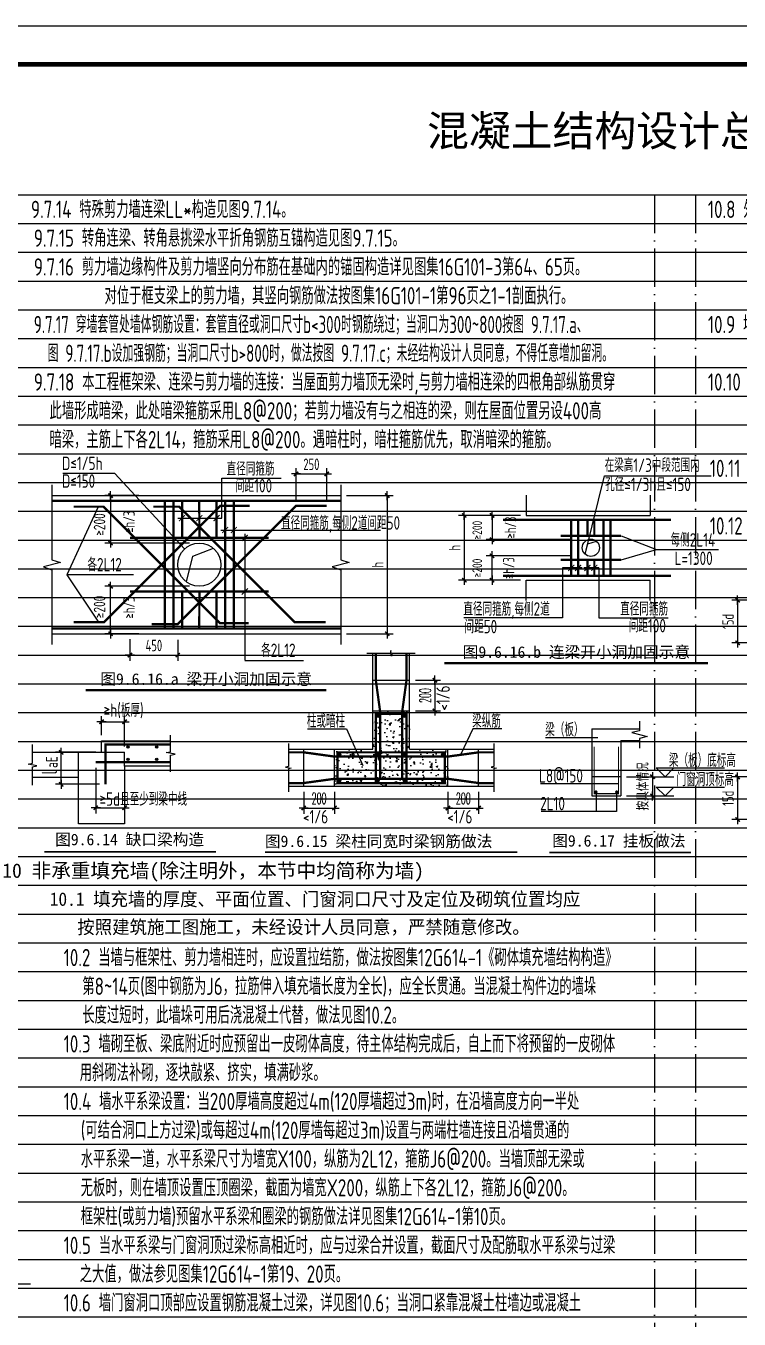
# Model space of a CAD drawing. Extents: x 826826 to 1642106, y -156213 to 399140.
# Drawn here: x 965698 to 984292, y 321636 to 355342 of the extents above; entities that cross this region are included whole.
import ezdxf
from ezdxf.enums import TextEntityAlignment as Align

# ---------------------------------------------------------------- set-up
doc = ezdxf.new("R2010")
doc.units = 0
doc.header["$LTSCALE"] = 1000
for name, pattern in [('D1', [14, 10, -2, 0, -2]), ('D3轴线点划线', [18.5, 12, -3, 0.5, -3]), ('H3普通虚线', [4.2, 3, -1.2])]:
    doc.linetypes.add(name, pattern=pattern)
doc.layers.get('0').update_dxf_attribs({"linetype": 'CONTINUOUS'})
doc.layers.get('DEFPOINTS').update_dxf_attribs({"linetype": 'CONTINUOUS'})
for name, color, linetype in [('C-SHET-TTLB', 11, 'CONTINUOUS'), ('S-DETL-AXIS', 8, 'D3轴线点划线'), ('S-DETL-DIM', 151, 'CONTINUOUS'), ('S-DETL-HATCH', 253, 'CONTINUOUS'), ('S-DETL-LINE1', 2, 'CONTINUOUS'), ('S-DETL-LINE2', 2, 'H3普通虚线'), ('S-DETL-RBAR', 1, 'CONTINUOUS'), ('S-DETL-TEXT', 7, 'CONTINUOUS')]:
    doc.layers.add(name, color=color, linetype=linetype)
doc.layers.add('S-1-TEXT', color=7, linetype='CONTINUOUS', lineweight=18)
doc.styles.add('HZ2', font='romans.shx', dxfattribs={"width": 0.5, "bigfont": 'hztxt.shx'})
doc.styles.add('TS', font='tssdeng.shx', dxfattribs={"width": 0.7, "bigfont": 'tssdchn.shx'})
doc.styles.add('华文行楷', font='tssdeng.shx', dxfattribs={"width": 0.75, "height": 350, "bigfont": 'hztxt.shx'})
doc.styles.add('黑体', font='simhei.ttf')
doc.dimstyles.new('DIM25', dxfattribs={"dimtxt": 300, "dimasz": 0.8, "dimexe": 150, "dimexo": 150, "dimgap": 100, "dimtad": 1, "dimdec": 0, "dimlfac": 0.25, "dimrnd": 1, "dimzin": 0, "dimdsep": 46, "dimtxsty": 'TS', "dimblk": '_DIMX', "dimcen": 0, "dimclrd": 256, "dimclre": 256, "dimclrt": 43, "dimadec": 1, "dimazin": 0, "dimtfac": 1, "dimtdec": 0, "dimtix": 1, "dimtmove": 2, "dimatfit": 3, "dimldrblk": 'ARCHTICK', "dimfxl": 0, "dimtolj": 1, "dimtzin": 1, "dimarcsym": 0})

# ---------------------------------------------------------------- blocks, each defined once
blk = doc.blocks.new('_DIMX')
blk.add_line((-150, 0), (150, 0))
at = {"const_width": 50}
blk.add_lwpolyline([(-70, -70), (70, 70)], dxfattribs=at)
blk = doc.blocks.new('*D2902')
at = {"layer": 'DEFPOINTS', "color": 0}
for p in [(984914, 335767), (984253, 334657), (984914, 334657)]:
    blk.add_point(p, dxfattribs=at)
at = {"layer": 'S-DETL-DIM', "lineweight": -2}
for p, q in [((984764, 335767), (984103, 335767)), ((984253, 335766), (984253, 334658)), ((984764, 334657), (984103, 334657))]:
    blk.add_line(p, q, dxfattribs=at)
at = {"layer": 'S-DETL-DIM', "lineweight": -2, "xscale": 0.8, "yscale": 0.8, "zscale": 0.8}
for p, rotation in [((984253, 335767), 90), ((984253, 334657), 270)]:
    blk.add_blockref('_DIMX', p, dxfattribs=dict(at, rotation=rotation))
at = {"layer": 'S-DETL-DIM', "color": 43, "insert": (984003, 335212), "char_height": 300, "attachment_point": 5, "rotation": 90, "style": 'TS'}
blk.add_mtext('\\A1;15d', dxfattribs=at)
blk = doc.blocks.new('_ArchTick')
at = {"color": 0, "linetype": 'ByBlock', "const_width": 0.15}
blk.add_lwpolyline([(-0.5, -0.5), (0.5, 0.5)], dxfattribs=at)
blk = doc.blocks.new('*D2913')
at = {"layer": 'DEFPOINTS', "color": 0}
for p in [(984914, 340374), (984253, 339264), (984914, 339264)]:
    blk.add_point(p, dxfattribs=at)
at = {"layer": 'S-DETL-DIM', "lineweight": -2}
for p, q in [((984764, 340374), (984103, 340374)), ((984253, 340373), (984253, 339265)), ((984764, 339264), (984103, 339264))]:
    blk.add_line(p, q, dxfattribs=at)
at = {"layer": 'S-DETL-DIM', "lineweight": -2, "xscale": 0.8, "yscale": 0.8, "zscale": 0.8}
for p, rotation in [((984253, 340374), 90), ((984253, 339264), 270)]:
    blk.add_blockref('_DIMX', p, dxfattribs=dict(at, rotation=rotation))
at = {"layer": 'S-DETL-DIM', "color": 43, "insert": (984003, 339819), "char_height": 300, "attachment_point": 5, "rotation": 90, "style": 'TS'}
blk.add_mtext('\\A1;15d', dxfattribs=at)
blk = doc.blocks.new('*D2894')
at = {"layer": 'DEFPOINTS', "color": 0}
for p in [(978740, 342584), (977127, 340896), (978740, 340896)]:
    blk.add_point(p, dxfattribs=at)
at = {"layer": 'S-DETL-DIM', "lineweight": -2}
for p, q in [((978590, 342584), (976977, 342584)), ((977127, 342583), (977127, 340897)), ((978590, 340896), (976977, 340896))]:
    blk.add_line(p, q, dxfattribs=at)
at = {"layer": 'S-DETL-DIM', "lineweight": -2, "xscale": 0.8, "yscale": 0.8, "zscale": 0.8}
for p, rotation in [((977127, 342584), 90), ((977127, 340896), 270)]:
    blk.add_blockref('_DIMX', p, dxfattribs=dict(at, rotation=rotation))
at = {"layer": 'S-DETL-DIM', "color": 43, "insert": (976877, 341740), "char_height": 300, "attachment_point": 5, "rotation": 90, "style": 'TS'}
blk.add_mtext('\\A1;h', dxfattribs=at)
blk = doc.blocks.new('*D2895')
at = {"layer": 'DEFPOINTS', "color": 0}
for p in [(978740, 342584), (977851, 341952), (980043, 341952)]:
    blk.add_point(p, dxfattribs=at)
at = {"layer": 'S-DETL-DIM', "lineweight": -2}
for p, q in [((978590, 342584), (977701, 342584)), ((977851, 342583), (977851, 341953)), ((979893, 341952), (977701, 341952))]:
    blk.add_line(p, q, dxfattribs=at)
at = {"layer": 'S-DETL-DIM', "lineweight": -2, "xscale": 0.8, "yscale": 0.8, "zscale": 0.8}
for p, rotation in [((977851, 342584), 90), ((977851, 341952), 270)]:
    blk.add_blockref('_DIMX', p, dxfattribs=dict(at, rotation=rotation))
at = {"layer": 'S-DETL-DIM', "color": 43, "insert": (978332, 342268), "char_height": 300, "attachment_point": 5, "rotation": 90, "style": 'TS'}
blk.add_mtext('\\A1;≥h/3', dxfattribs=at)
blk = doc.blocks.new('*D2896')
at = {"layer": 'DEFPOINTS', "color": 0}
for p in [(977851, 341528), (980043, 341528), (978740, 340896)]:
    blk.add_point(p, dxfattribs=at)
at = {"layer": 'S-DETL-DIM', "lineweight": -2}
for p, q in [((979893, 341528), (977701, 341528)), ((977851, 340897), (977851, 341527)), ((978590, 340896), (977701, 340896))]:
    blk.add_line(p, q, dxfattribs=at)
at = {"layer": 'S-DETL-DIM', "lineweight": -2, "xscale": 0.8, "yscale": 0.8, "zscale": 0.8}
for p, rotation in [((977851, 341528), 90), ((977851, 340896), 270)]:
    blk.add_blockref('_DIMX', p, dxfattribs=dict(at, rotation=rotation))
at = {"layer": 'S-DETL-DIM', "color": 43, "insert": (978286, 341212), "char_height": 300, "attachment_point": 5, "rotation": 90, "style": 'TS'}
blk.add_mtext('\\A1;≥h/3', dxfattribs=at)
blk = doc.blocks.new('*D2897')
at = {"layer": 'DEFPOINTS', "color": 0}
for p in [(973907, 343099), (973907, 339499), (975119, 339499)]:
    blk.add_point(p, dxfattribs=at)
at = {"layer": 'S-DETL-DIM', "lineweight": -2}
for p, q in [((974057, 343099), (975269, 343099)), ((975119, 343098), (975119, 339500)), ((974057, 339499), (975269, 339499))]:
    blk.add_line(p, q, dxfattribs=at)
at = {"layer": 'S-DETL-DIM', "lineweight": -2, "xscale": 0.8, "yscale": 0.8, "zscale": 0.8}
for p, rotation in [((975119, 343099), 90), ((975119, 339499), 270)]:
    blk.add_blockref('_DIMX', p, dxfattribs=dict(at, rotation=rotation))
at = {"layer": 'S-DETL-DIM', "color": 43, "insert": (974869, 341299), "char_height": 300, "attachment_point": 5, "rotation": 90, "style": 'TS'}
blk.add_mtext('\\A1;h', dxfattribs=at)
blk = doc.blocks.new('*D2898')
at = {"layer": 'DEFPOINTS', "color": 0}
for p in [(973542, 343665), (972741, 342835), (973542, 342835)]:
    blk.add_point(p, dxfattribs=at)
at = {"layer": 'S-DETL-DIM', "lineweight": -2}
for p, q in [((972741, 342985), (972741, 343815)), ((973542, 342985), (973542, 343815)), ((972742, 343665), (973541, 343665))]:
    blk.add_line(p, q, dxfattribs=at)
at = {"layer": 'S-DETL-DIM', "lineweight": -2, "xscale": 0.8, "yscale": 0.8, "zscale": 0.8, "rotation": 180}
blk.add_blockref('_DIMX', (972741, 343665), dxfattribs=at)
at = {"layer": 'S-DETL-DIM', "lineweight": -2, "xscale": 0.8, "yscale": 0.8, "zscale": 0.8}
blk.add_blockref('_DIMX', (973542, 343665), dxfattribs=at)
at = {"layer": 'S-DETL-DIM', "color": 43, "insert": (973141, 343915), "char_height": 300, "attachment_point": 5, "style": 'TS'}
blk.add_mtext('\\A1;250', dxfattribs=at)
blk = doc.blocks.new('*D2899')
at = {"layer": 'DEFPOINTS', "color": 0}
for p in [(968411, 339507), (969658, 339490), (969658, 338943)]:
    blk.add_point(p, dxfattribs=at)
at = {"layer": 'S-DETL-DIM', "lineweight": -2}
for p, q in [((968411, 339357), (968411, 338793)), ((969658, 339340), (969658, 338793)), ((968412, 338943), (969657, 338943))]:
    blk.add_line(p, q, dxfattribs=at)
at = {"layer": 'S-DETL-DIM', "lineweight": -2, "xscale": 0.8, "yscale": 0.8, "zscale": 0.8, "rotation": 180}
blk.add_blockref('_DIMX', (968411, 338943), dxfattribs=at)
at = {"layer": 'S-DETL-DIM', "lineweight": -2, "xscale": 0.8, "yscale": 0.8, "zscale": 0.8}
blk.add_blockref('_DIMX', (969658, 338943), dxfattribs=at)
at = {"layer": 'S-DETL-DIM', "color": 43, "insert": (969035, 339193), "char_height": 300, "attachment_point": 5, "style": 'TS'}
blk.add_mtext('\\A1;450', dxfattribs=at)
blk = doc.blocks.new('*D2877')
at = {"layer": 'DEFPOINTS', "color": 0}
for p in [(967521, 336154), (968271, 336049), (968271, 334963)]:
    blk.add_point(p, dxfattribs=at)
at = {"layer": 'S-DETL-DIM', "lineweight": -2}
for p, q in [((967521, 336004), (967521, 334813)), ((968271, 335899), (968271, 334813)), ((967522, 334963), (968271, 334963))]:
    blk.add_line(p, q, dxfattribs=at)
at = {"layer": 'S-DETL-DIM', "lineweight": -2, "xscale": 0.8, "yscale": 0.8, "zscale": 0.8, "rotation": 180}
blk.add_blockref('_DIMX', (967521, 334963), dxfattribs=at)
at = {"layer": 'S-DETL-DIM', "lineweight": -2, "xscale": 0.8, "yscale": 0.8, "zscale": 0.8}
blk.add_blockref('_DIMX', (968271, 334963), dxfattribs=at)
blk = doc.blocks.new('*D2878')
at = {"layer": 'DEFPOINTS', "color": 0}
for p in [(968271, 337204), (967671, 336709), (968271, 336409)]:
    blk.add_point(p, dxfattribs=at)
at = {"layer": 'S-DETL-DIM', "lineweight": -2}
for p, q in [((967671, 336859), (967671, 337354)), ((967672, 337204), (968271, 337204)), ((968271, 336559), (968271, 337354))]:
    blk.add_line(p, q, dxfattribs=at)
at = {"layer": 'S-DETL-DIM', "lineweight": -2, "xscale": 0.8, "yscale": 0.8, "zscale": 0.8, "rotation": 180}
blk.add_blockref('_DIMX', (967671, 337204), dxfattribs=at)
at = {"layer": 'S-DETL-DIM', "lineweight": -2, "xscale": 0.8, "yscale": 0.8, "zscale": 0.8}
blk.add_blockref('_DIMX', (968271, 337204), dxfattribs=at)
blk = doc.blocks.new('*D2879')
at = {"layer": 'DEFPOINTS', "color": 0}
for p in [(966620, 336409), (967671, 336409), (967771, 335575)]:
    blk.add_point(p, dxfattribs=at)
at = {"layer": 'S-DETL-DIM', "lineweight": -2}
for p, q in [((967521, 336409), (966470, 336409)), ((966620, 335576), (966620, 336408)), ((967621, 335575), (966470, 335575))]:
    blk.add_line(p, q, dxfattribs=at)
at = {"layer": 'S-DETL-DIM', "lineweight": -2, "xscale": 0.8, "yscale": 0.8, "zscale": 0.8}
for p, rotation in [((966620, 336409), 90), ((966620, 335575), 270)]:
    blk.add_blockref('_DIMX', p, dxfattribs=dict(at, rotation=rotation))
blk = doc.blocks.new('*D936')
at = {"layer": 'DEFPOINTS', "color": 0}
for p in [(2725738, 610222), (2726538, 610222), (2726538, 609651)]:
    blk.add_point(p, dxfattribs=at)
at = {"layer": 'S-DETL-DIM', "lineweight": -2}
for p, q in [((2725738, 610072), (2725738, 609501)), ((2726538, 610072), (2726538, 609501)), ((2725738, 609651), (2726537, 609651))]:
    blk.add_line(p, q, dxfattribs=at)
at = {"layer": 'S-DETL-DIM', "lineweight": -2, "xscale": 0.8, "yscale": 0.8, "zscale": 0.8, "rotation": 180}
blk.add_blockref('_DIMX', (2725738, 609651), dxfattribs=at)
at = {"layer": 'S-DETL-DIM', "lineweight": -2, "xscale": 0.8, "yscale": 0.8, "zscale": 0.8}
blk.add_blockref('_DIMX', (2726538, 609651), dxfattribs=at)
at = {"layer": 'S-DETL-DIM', "color": 43, "insert": (2726138, 609901), "char_height": 300, "attachment_point": 5, "style": 'HZ2'}
blk.add_mtext('\\A1;200', dxfattribs=at)
blk = doc.blocks.new('*D935')
at = {"layer": 'DEFPOINTS', "color": 0}
for p in [(2721978, 610222), (2722778, 610222), (2722778, 609651)]:
    blk.add_point(p, dxfattribs=at)
at = {"layer": 'S-DETL-DIM', "lineweight": -2}
for p, q in [((2721978, 610072), (2721978, 609501)), ((2722778, 610072), (2722778, 609501)), ((2721978, 609651), (2722777, 609651))]:
    blk.add_line(p, q, dxfattribs=at)
at = {"layer": 'S-DETL-DIM', "lineweight": -2, "xscale": 0.8, "yscale": 0.8, "zscale": 0.8, "rotation": 180}
blk.add_blockref('_DIMX', (2721978, 609651), dxfattribs=at)
at = {"layer": 'S-DETL-DIM', "lineweight": -2, "xscale": 0.8, "yscale": 0.8, "zscale": 0.8}
blk.add_blockref('_DIMX', (2722778, 609651), dxfattribs=at)
at = {"layer": 'S-DETL-DIM', "color": 43, "insert": (2722378, 609901), "char_height": 300, "attachment_point": 5, "style": 'HZ2'}
blk.add_mtext('\\A1;200', dxfattribs=at)
blk = doc.blocks.new('*D934')
at = {"layer": 'DEFPOINTS', "color": 0}
for p in [(2724738, 612982), (2724738, 612182), (2725396, 612182)]:
    blk.add_point(p, dxfattribs=at)
at = {"layer": 'S-DETL-DIM', "lineweight": -2}
for p, q in [((2724888, 612982), (2725546, 612982)), ((2725396, 612981), (2725396, 612183)), ((2724888, 612182), (2725546, 612182))]:
    blk.add_line(p, q, dxfattribs=at)
at = {"layer": 'S-DETL-DIM', "lineweight": -2, "xscale": 0.8, "yscale": 0.8, "zscale": 0.8}
for p, rotation in [((2725396, 612982), 90), ((2725396, 612182), 270)]:
    blk.add_blockref('_DIMX', p, dxfattribs=dict(at, rotation=rotation))
at = {"layer": 'S-DETL-DIM', "color": 43, "insert": (2725146, 612582), "char_height": 300, "attachment_point": 5, "rotation": 90, "style": 'HZ2'}
blk.add_mtext('\\A1;200', dxfattribs=at)
blk = doc.blocks.new('*D2855')
at = {"layer": 'DEFPOINTS', "color": 0}
for p in [(981205, 335771), (981205, 335271), (982033, 335271)]:
    blk.add_point(p, dxfattribs=at)
at = {"layer": 'S-DETL-DIM', "lineweight": -2}
for p, q in [((981355, 335771), (982183, 335771)), ((982033, 335772), (982033, 335773)), ((982033, 335771), (982033, 335271)), ((981355, 335271), (982183, 335271)), ((982033, 335270), (982033, 335270))]:
    blk.add_line(p, q, dxfattribs=at)
at = {"layer": 'S-DETL-DIM', "lineweight": -2, "xscale": 0.8, "yscale": 0.8, "zscale": 0.8}
for p, rotation in [((982033, 335771), 270), ((982033, 335271), 90)]:
    blk.add_blockref('_DIMX', p, dxfattribs=dict(at, rotation=rotation))
at = {"layer": 'S-DETL-DIM', "color": 43, "insert": (981783, 335521), "char_height": 300, "attachment_point": 5, "rotation": 90, "style": 'TS'}
blk.add_mtext('\\A1;按具体情况', dxfattribs=at)
blk = doc.blocks.new('*D2953')
at = {"layer": 'DEFPOINTS', "color": 0}
for p in [(968795, 343099), (967906, 341863), (970117, 341863)]:
    blk.add_point(p, dxfattribs=at)
at = {"layer": 'S-DETL-DIM', "lineweight": -2}
for p, q in [((968645, 343099), (967756, 343099)), ((967906, 343098), (967906, 341864)), ((969967, 341863), (967756, 341863))]:
    blk.add_line(p, q, dxfattribs=at)
at = {"layer": 'S-DETL-DIM', "lineweight": -2, "xscale": 0.8, "yscale": 0.8, "zscale": 0.8}
for p, rotation in [((967906, 343099), 90), ((967906, 341863), 270)]:
    blk.add_blockref('_DIMX', p, dxfattribs=dict(at, rotation=rotation))
at = {"layer": 'S-DETL-DIM', "color": 43, "insert": (968387, 342417), "char_height": 300, "attachment_point": 5, "rotation": 90, "style": 'TS'}
blk.add_mtext('\\A1;≥h/3', dxfattribs=at)
blk = doc.blocks.new('*D2954')
at = {"layer": 'DEFPOINTS', "color": 0}
for p in [(967906, 340736), (970117, 340736), (968795, 339499)]:
    blk.add_point(p, dxfattribs=at)
at = {"layer": 'S-DETL-DIM', "lineweight": -2}
for p, q in [((969967, 340736), (967756, 340736)), ((967906, 339500), (967906, 340735)), ((968645, 339499), (967756, 339499))]:
    blk.add_line(p, q, dxfattribs=at)
at = {"layer": 'S-DETL-DIM', "lineweight": -2, "xscale": 0.8, "yscale": 0.8, "zscale": 0.8}
for p, rotation in [((967906, 340736), 90), ((967906, 339499), 270)]:
    blk.add_blockref('_DIMX', p, dxfattribs=dict(at, rotation=rotation))
at = {"layer": 'S-DETL-DIM', "color": 43, "insert": (968387, 340181), "char_height": 300, "attachment_point": 5, "rotation": 90, "style": 'TS'}
blk.add_mtext('\\A1;≥h/3', dxfattribs=at)
blk = doc.blocks.new('2014111522035170')
at = {"layer": 'S-DETL-HATCH'}
h = blk.add_hatch(dxfattribs=at)
h.set_pattern_fill('AR-CONC', color=256, scale=2.5, style=0)
h.set_pattern_definition([(50, (1114435.16, 595155.8), (455.46167, -39.84771), [47.625, -523.875]), (355, (1114435.16, 595155.8), (-88.10706, 477.64161), [38.1, -419.1]), (100.451, (1114473.1, 595152.5), (367.35625, 437.79172), [40.475, -445.225]), (46.1842, (1114435.16, 595282.8), (677.6976, -105.10582), [71.4375, -785.8125]), (96.6356, (1114491.64, 595274.04), (593.51059, 618.5639), [60.7125, -667.8375]), (351.184, (1114435.16, 595282.8), (593.5115, 618.5628), [57.15, -628.65]), (21, (1114498.66, 595251.05), (379.0372, -255.6638), [47.625, -523.875]), (326, (1114498.66, 595251.05), (154.50507, 460.46992), [38.1, -419.1]), (71.4514, (1114530.25, 595229.75), (533.54123, 204.80714), [40.475, -445.225]), (37.5, (1114435.16, 595155.8), (7.721508, 211.387597), [0, -414.02, 0, -425.45, 0, -420.6875]), (7.5, (1114435.16, 595155.8), (167.049156, 250.451437), [0, -242.57, 0, -404.495, 0, -160.3375]), (327.5, (1114293.56, 595155.8), (338.976488, -14.32186), [0, -158.75, 0, -495.3, 0, -657.225]), (317.5, (1114230.06, 595155.8), (370.322953, 63.56623), [0, -206.375, 0, -328.93, 0, -466.725])])
h.paths.add_polyline_path([(2724737.6, 612182), (2724737.6, 611182), (2725737.6, 611182), (2725737.6, 610222), (2722777.6, 610222), (2722777.6, 611182), (2723777.6, 611182), (2723777.6, 612182)])
at = {"layer": 'S-DETL-RBAR'}
h = blk.add_hatch(color=1, dxfattribs=at)
edge = h.paths.add_edge_path()
edge.add_arc((2723912.8, 612042.3), 31.2, 0, 360)
h = blk.add_hatch(color=1, dxfattribs=at)
edge = h.paths.add_edge_path()
edge.add_arc((2724602.5, 612042.3), 31.2, 0, 360)
h = blk.add_hatch(color=1, dxfattribs=at)
edge = h.paths.add_edge_path()
edge.add_arc((2722912.8, 611042.3), 31.2, 0, 360)
h = blk.add_hatch(color=1, dxfattribs=at)
edge = h.paths.add_edge_path()
edge.add_arc((2723912.8, 611042.3), 31.2, 0, 360)
h = blk.add_hatch(color=1, dxfattribs=at)
edge = h.paths.add_edge_path()
edge.add_arc((2724602.5, 611042.3), 31.2, 0, 360)
h = blk.add_hatch(color=1, dxfattribs=at)
edge = h.paths.add_edge_path()
edge.add_arc((2725602.5, 611042.3), 31.2, 0, 360)
h = blk.add_hatch(color=1, dxfattribs=at)
edge = h.paths.add_edge_path()
edge.add_arc((2722912.8, 610361.7), 31.2, 0, 360)
h = blk.add_hatch(color=1, dxfattribs=at)
edge = h.paths.add_edge_path()
edge.add_arc((2723912.8, 610361.7), 31.2, 0, 360)
h = blk.add_hatch(color=1, dxfattribs=at)
edge = h.paths.add_edge_path()
edge.add_arc((2724602.5, 610361.7), 31.2, 0, 360)
h = blk.add_hatch(color=1, dxfattribs=at)
edge = h.paths.add_edge_path()
edge.add_arc((2725602.5, 610361.7), 31.2, 0, 360)
at = {"layer": 'S-DETL-AXIS', "linetype": 'H3普通虚线'}
for p, q in [((2723777.6, 612982), (2724737.6, 612982)), ((2723777.6, 612182), (2724737.6, 612182)), ((2721977.6, 610222), (2721977.6, 611182)), ((2722777.6, 610222), (2722777.6, 611182)), ((2725737.6, 610222), (2725737.6, 611182)), ((2726537.6, 610222), (2726537.6, 611182))]:
    blk.add_line(p, q, dxfattribs=at)
at = {"layer": 'S-DETL-HATCH'}
for p, q in [((2724231.9, 613682), (2723627.6, 613682)), ((2724245.1, 613752.2), (2724231.9, 613682)), ((2724270.2, 613611.8), (2724245.1, 613752.2)), ((2724285.5, 613682), (2724270.2, 613611.8)), ((2724887.6, 613682), (2724285.5, 613682)), ((2721577.6, 611332), (2721577.6, 610729.8)), ((2726937.6, 611332), (2726937.6, 610729.8)), ((2721577.6, 610729.8), (2721507.5, 610714.6)), ((2721507.5, 610714.6), (2721647.8, 610689.4)), ((2721647.8, 610689.4), (2721577.6, 610676.3)), ((2721577.6, 610676.3), (2721577.6, 610072)), ((2726937.6, 610729.8), (2726867.5, 610714.6)), ((2726867.5, 610714.6), (2727007.8, 610689.4)), ((2727007.8, 610689.4), (2726937.6, 610676.3)), ((2726937.6, 610676.3), (2726937.6, 610072))]:
    blk.add_line(p, q, dxfattribs=at)
at = {"layer": 'S-DETL-LINE1'}
for p, q in [((2723777.6, 611182), (2723777.6, 613682)), ((2724737.6, 611182), (2724737.6, 613682)), ((2721577.6, 611182), (2723777.6, 611182)), ((2724737.6, 611182), (2726937.6, 611182)), ((2721577.6, 610222), (2726937.6, 610222))]:
    blk.add_line(p, q, dxfattribs=at)
for centre in [(2723912.8, 612042.3), (2724602.5, 612042.3), (2722912.8, 611042.3), (2723912.8, 611042.3), (2724602.5, 611042.3), (2725602.5, 611042.3), (2722912.8, 610361.7), (2723912.8, 610361.7), (2724602.5, 610361.7), (2725602.5, 610361.7)]:
    blk.add_circle(centre, 31.2, dxfattribs=at)
at = {"layer": 'S-DETL-RBAR', "color": 1, "const_width": 60}
for points in [[(2723967.6, 610412), (2723967.6, 612182), (2723857.6, 612982), (2723857.6, 613682)], [(2724547.6, 610412), (2724547.6, 612182), (2724657.6, 612982), (2724657.6, 613682)], [(2724657.6, 610302), (2724657.6, 612102), (2723857.6, 612102), (2723857.6, 610302)], [(2721577.6, 611102), (2721977.6, 611102), (2722777.6, 610992), (2725737.6, 610992), (2726537.6, 611102), (2726937.6, 611102)], [(2721577.6, 610302), (2721977.6, 610302), (2722777.6, 610412), (2725737.6, 610412), (2726537.6, 610302), (2726937.6, 610302)]]:
    blk.add_lwpolyline(points, dxfattribs=at)
blk.add_lwpolyline([(2725657.6, 611102), (2722857.6, 611102), (2722857.6, 610302), (2725657.6, 610302), (2725657.6, 611102)], close=True, dxfattribs=at)
at = {"layer": 'S-DETL-TEXT'}
for p, q in [((2722080.7, 611717.7), (2723091.4, 611717.7)), ((2723091.4, 611717.7), (2723521.4, 610762.6)), ((2726385.1, 611717.7), (2726072.6, 611055.5)), ((2727141.9, 611717.7), (2726385.1, 611717.7))]:
    blk.add_line(p, q, dxfattribs=at)
at = {"layer": 'S-DETL-TEXT', "const_width": 50}
blk.add_lwpolyline([(2720966.5, 608500.1), (2727548.8, 608500.1)], dxfattribs=at)
at = {"layer": 'S-DETL-TEXT', "style": 'TS', "width": 0.75}
blk.add_text('<1/6', height=350, rotation=90, dxfattribs=at).set_placement((2725787.5, 612185.6))
for s, p in [('柱或暗柱', (2722058.9, 611743.1)), ('梁纵筋', (2726369.6, 611743.1)), ('<1/6', (2721958.1, 609248.4)), ('<1/6', (2725718.1, 609248.4))]:
    blk.add_text(s, height=350, dxfattribs=at).set_placement(p)
at = {"layer": 'S-DETL-TEXT', "style": '黑体'}
blk.add_text('图9.6.15 梁柱同宽时梁钢筋做法', height=300, dxfattribs=at).set_placement((2720965.7, 608635))
at = {"layer": 'S-DETL-DIM'}
dim = blk.add_linear_dim(base=(2725396.3, 612182), p1=(2724737.6, 612982), p2=(2724737.6, 612182), angle=90, text='200', dimstyle='DIM25', dxfattribs=at)
dim.commit()
dim.dimension.update_dxf_attribs({"geometry": '*D934', "text_midpoint": (2725146.3, 612582)})
for base, p1, p2, picture, middle in [((2722777.6, 609650.7), (2721977.6, 610222), (2722777.6, 610222), '*D935', (2722377.6, 609900.7)), ((2726537.6, 609650.7), (2725737.6, 610222), (2726537.6, 610222), '*D936', (2726137.6, 609900.7))]:
    dim = blk.add_linear_dim(base=base, p1=p1, p2=p2, text='200', dimstyle='DIM25', dxfattribs=at)
    dim.commit()
    dim.dimension.update_dxf_attribs({"geometry": picture, "text_midpoint": middle})

msp = doc.modelspace()

# ---------------------------------------------------------------- hatches: boundary and pattern name
at = {"layer": 'S-DETL-RBAR'}
h = msp.add_hatch(color=1, dxfattribs=at)
edge = h.paths.add_edge_path()
edge.add_arc((968361.36, 336544.14), 30, 0, 360)
h = msp.add_hatch(color=1, dxfattribs=at)
edge = h.paths.add_edge_path()
edge.add_arc((969111.36, 336544.14), 30, 0, 360)
h = msp.add_hatch(color=1, dxfattribs=at)
edge = h.paths.add_edge_path()
edge.add_arc((968361.36, 336222.84), 30, 0, 360)
h = msp.add_hatch(color=1, dxfattribs=at)
edge = h.paths.add_edge_path()
edge.add_arc((969111.36, 336222.84), 30, 0, 360)

# ---------------------------------------------------------------- linework, layer by layer
at = {"layer": 'C-SHET-TTLB'}
msp.add_lwpolyline([(1048998.73, 355342.46), (1048998.73, 295942.46), (943898.73, 295942.46), (943898.73, 355342.46)], close=True, dxfattribs=at)
at = {"layer": 'C-SHET-TTLB', "const_width": 120}
msp.add_lwpolyline([(945738.73, 354342.46), (1047998.73, 354342.13), (1047998.73, 296942.13), (945738.73, 296942.46)], close=True, dxfattribs=at)
at = {"layer": 'DEFPOINTS', "color": 252}
for p, q in [((945738.73, 350942.46), (1040998.73, 350942.46)), ((945738.73, 350192.46), (1040998.73, 350192.46)), ((945738.73, 349442.46), (1040998.73, 349442.46)), ((945738.73, 348692.46), (1040998.73, 348692.46)), ((945738.73, 347942.46), (1040998.73, 347942.46)), ((945738.73, 347192.46), (1040998.73, 347192.46)), ((945738.73, 346442.46), (1040998.73, 346442.46)), ((945738.73, 345692.46), (1040998.73, 345692.46)), ((945738.73, 344942.46), (1040998.73, 344942.46)), ((945738.73, 344192.46), (1040998.73, 344192.46)), ((945738.73, 343442.46), (1040998.73, 343442.46)), ((945738.73, 342692.46), (1040998.73, 342692.46)), ((945738.73, 341942.46), (1040998.73, 341942.46)), ((945738.73, 341192.46), (1040998.73, 341192.46)), ((945738.73, 340442.46), (1040998.73, 340442.46)), ((945738.73, 339692.46), (1040998.73, 339692.46)), ((945738.73, 338942.46), (1040998.73, 338942.46)), ((945738.73, 338192.46), (1040998.73, 338192.46)), ((945738.73, 337442.46), (1040998.73, 337442.46)), ((945738.73, 336692.46), (1040998.73, 336692.46)), ((945738.73, 335942.46), (1040998.73, 335942.46)), ((945738.73, 335192.46), (1040998.73, 335192.46)), ((945738.73, 334442.46), (1040998.73, 334442.46)), ((945738.73, 333692.46), (1040998.73, 333692.46)), ((945738.73, 332942.46), (1040998.73, 332942.46)), ((945738.73, 332192.46), (1040998.73, 332192.46)), ((945738.73, 331442.46), (1040998.73, 331442.46)), ((945738.73, 330692.46), (1040998.73, 330692.46)), ((945738.73, 329942.46), (1040998.73, 329942.46)), ((945738.73, 329192.46), (1040998.73, 329192.46)), ((945738.73, 328442.46), (1040998.73, 328442.46)), ((945738.73, 327692.46), (1040998.73, 327692.46)), ((945738.73, 326942.46), (1040998.73, 326942.46)), ((945738.73, 326192.46), (1040998.73, 326192.46)), ((945738.73, 325442.46), (1040998.73, 325442.46)), ((945738.73, 324692.46), (1040998.73, 324692.46)), ((945738.73, 323942.46), (1019298.73, 323942.46)), ((945738.73, 323192.46), (1019298.73, 323192.46)), ((945738.73, 322442.46), (1019298.73, 322442.46)), ((945738.73, 321692.46), (1019298.73, 321692.46))]:
    msp.add_line(p, q, dxfattribs=at)
at = {"layer": 'DEFPOINTS', "color": 252, "linetype": 'D1', "ltscale": 0.1}
for p, q in [((982082.73, 350942.46), (982082.73, 296942.46)), ((983154.73, 350942.46), (983154.73, 296942.46))]:
    msp.add_line(p, q, dxfattribs=at)
at = {"layer": 'S-DETL-DIM'}
for p, q in [((970810.9, 342511.75), (970810.9, 343558.25)), ((969660.27, 342511.75), (970810.9, 342511.75)), ((970779.25, 342202.24), (974945.82, 342202.24)), ((971405.46, 342106.45), (971405.46, 338808.47)), ((971405.46, 338805.17), (972935.24, 338805.17)), ((969471.36, 336422.03), (969471.36, 336859.14)), ((965871.36, 336122.03), (965871.36, 336609.14)), ((969354.4, 336400.12), (969471.36, 336422.03)), ((969588.32, 336358.16), (969354.4, 336400.12)), ((965754.4, 336100.12), (965871.36, 336122.03)), ((965988.32, 336058.16), (965754.4, 336100.12)), ((965871.36, 336032.75), (965988.32, 336058.16)), ((969471.36, 336332.75), (969588.32, 336358.16)), ((969471.36, 335899.14), (969471.36, 336332.75)), ((965871.36, 335549.14), (965871.36, 336032.75)), ((982363.21, 335771.1), (982132.81, 336001.5)), ((982132.81, 336001.5), (983910.82, 336001.5)), ((982132.81, 335771.1), (982593.61, 335771.1)), ((982363.21, 335771.1), (982593.61, 336001.5)), ((982363.21, 335271.1), (982132.81, 335501.5)), ((982132.81, 335501.5), (983910.82, 335501.5)), ((982363.21, 335271.1), (982593.61, 335501.5)), ((982132.81, 335271.1), (982593.61, 335271.1))]:
    msp.add_line(p, q, dxfattribs=at)
for points in [[(966379.69, 343379.18), (966379.69, 341429.18), (966599.69, 341359.18), (966159.69, 341239.18), (966379.69, 341169.18), (966379.69, 339219.18)], [(973906.79, 343379.18), (973906.79, 341429.18), (974126.79, 341359.18), (973686.79, 341239.18), (973906.79, 341169.18), (973906.79, 339219.18)], [(981696, 337221.1), (981696, 336971.1), (981496, 336921.1), (981896, 336821.1), (981696, 336771.1), (981696, 336521.1)]]:
    msp.add_lwpolyline(points, dxfattribs=at)
for points in [[(969848.05, 342590.5, 28.12, 28.12, 0), (969690.55, 342433, 0, 0, 0)], [(970298.05, 342590.5, 28.12, 28.12, 0), (970140.55, 342433, 0, 0, 0)], [(970748.05, 342590.5, 28.12, 28.12, 0), (970590.55, 342433, 0, 0, 0)], [(970973.05, 342280.99, 28.12, 28.12, 0), (970815.55, 342123.49, 0, 0, 0)], [(971198.05, 342280.99, 28.12, 28.12, 0), (971040.55, 342123.49, 0, 0, 0)], [(971484.21, 342075.43, 28.12, 28.12, 0), (971326.71, 341917.93, 0, 0, 0)], [(971484.21, 340680.43, 28.12, 28.12, 0), (971326.71, 340522.93, 0, 0, 0)]]:
    msp.add_lwpolyline(points, format="xyseb", dxfattribs=at)
at = {"layer": 'S-DETL-HATCH'}
for points in [[(980276.41, 341573.92), (980350.54, 341844.51), (980571.46, 341912.14)], [(969882.08, 340848.98), (970053.37, 341524.14), (970585.59, 341726.08)]]:
    msp.add_lwpolyline(points, dxfattribs=at)
at = {"layer": 'S-DETL-LINE1'}
for p, q in [((966379.69, 343099.18), (973906.79, 343099.18)), ((978739.8, 343111.11), (978739.8, 342583.84)), ((981970.74, 343111.11), (981970.74, 342583.84)), ((978739.8, 342583.84), (981970.74, 342583.84)), ((978739.8, 340896.34), (981970.74, 340896.34)), ((978739.8, 340369.07), (978739.8, 340896.34)), ((981970.74, 340369.07), (981970.74, 340896.34)), ((966379.69, 339499.18), (973906.79, 339499.18)), ((980455.02, 337021.1), (981696, 337021.1)), ((980455.02, 337021.1), (980455.02, 335271.1)), ((965871.36, 336409.14), (967671.36, 336409.14)), ((967671.36, 336409.14), (967671.36, 336709.14)), ((967671.36, 336709.14), (969471.36, 336709.14)), ((981205.02, 336721.1), (981696, 336721.1)), ((981205.02, 336721.1), (981205.02, 335771.1)), ((967071.36, 335749.14), (965871.36, 335749.14)), ((967071.36, 334540.73), (967071.36, 335749.14)), ((969471.36, 336049.14), (968271.36, 336049.14)), ((968271.36, 336049.14), (968271.36, 334540.73)), ((981205.02, 335771.1), (980455.02, 335771.1)), ((980455.02, 335271.1), (981205.02, 335271.1)), ((968271.36, 334540.73), (967071.36, 334540.73))]:
    msp.add_line(p, q, dxfattribs=at)
at = {"layer": 'S-DETL-LINE1', "linetype": 'ByBlock'}
msp.add_line((981205.02, 335771.1), (981205.02, 335271.1), dxfattribs=at)
at = {"layer": 'S-DETL-LINE1'}
for centre, radius in [((970219.3, 341299.18), 562.5), ((980427.3, 341740.09), 224.46), ((968361.36, 336544.14), 30), ((969111.36, 336544.14), 30), ((968361.36, 336222.84), 30), ((969111.36, 336222.84), 30)]:
    msp.add_circle(centre, radius, dxfattribs=at)
at = {"layer": 'S-DETL-LINE2', "linetype": 'H3普通虚线'}
for p, q in [((967071.36, 335749.14), (967071.36, 336409.14)), ((967671.36, 336409.14), (968271.36, 336409.14)), ((968271.36, 336049.14), (968271.36, 336409.14))]:
    msp.add_line(p, q, dxfattribs=at)
at = {"layer": 'S-DETL-RBAR', "color": 1, "const_width": 60}
for points in [[(966379.69, 342964.18), (973906.79, 342964.18)], [(966944.87, 339799.2), (967732.9, 339799.2), (970768.64, 342834.94), (971533.85, 342834.94)], [(966944.87, 342811.03), (967721.03, 342811.03), (970756.78, 339775.29), (971509.95, 339775.29)], [(968976.45, 339751.39), (969657.92, 339751.39), (972741.47, 342834.94), (973541.53, 342834.94)], [(973517.63, 339799.2), (972705.7, 339799.2), (969693.86, 342811.03), (969024.25, 342811.03)], [(969319.3, 339634.18), (969319.3, 342964.18)], [(969544.3, 342964.18), (969544.3, 339634.18)], [(969769.3, 341996.68), (969769.3, 342964.18)], [(970219.3, 342964.18), (970221.35, 341996.68)], [(970669.3, 342964.18), (970669.3, 341996.68)], [(970894.3, 339634.18), (970894.3, 342964.18)], [(971119.3, 342964.18), (971119.3, 339634.18)], [(978138.88, 342471.34), (982517.53, 342471.34)], [(979915.27, 342471.34), (979915.27, 341008.84)], [(980095.27, 342471.34), (980095.27, 341008.84)], [(980337.3, 342050.63), (980337.3, 342471.34)], [(980517.3, 342471.34), (980517.3, 342050.63)], [(980759.34, 342471.34), (980759.34, 341008.84)], [(980939.34, 341008.84), (980939.34, 342471.34)], [(968411.16, 341996.68), (972031.53, 341996.68)], [(981214.8, 342050.63), (979639.8, 342050.63)], [(979639.8, 341429.54), (981214.8, 341429.54)], [(980337.3, 341429.54), (980337.3, 341008.84)], [(980517.3, 341429.54), (980517.3, 341008.84)], [(982517.53, 341008.84), (978138.88, 341008.84)], [(968411.16, 340601.68), (972031.53, 340601.68)], [(969769.3, 340601.68), (969769.3, 339634.18)], [(970219.3, 339634.18), (970221.35, 340601.68)], [(970669.3, 340601.68), (970669.3, 339634.18)], [(973906.79, 339634.18), (966379.69, 339634.18)], [(967771.36, 335574.72), (967771.36, 336609.14), (969471.36, 336609.14)], [(969471.36, 336149.14), (967521.36, 336149.14)]]:
    msp.add_lwpolyline(points, dxfattribs=at)
at = {"layer": 'S-DETL-RBAR', "const_width": 30}
msp.add_lwpolyline([(980515.02, 336554.6), (980515.02, 336554.6), (980515.02, 335331.1), (981145.02, 335331.1), (981145.02, 336554.6), (981145.02, 336554.6)], dxfattribs=at)
at = {"layer": 'S-DETL-RBAR', "const_width": 50}
for points in [[(980561.15, 335391.78, 1), (980561.15, 335361.78, 1)], [(981098.89, 335391.78, -1), (981098.89, 335361.78, -1)]]:
    msp.add_lwpolyline(points, format="xyb", close=True, dxfattribs=at)
at = {"layer": 'S-DETL-TEXT'}
for p, q in [((968016.8, 343673.09), (966666.31, 343673.09)), ((968016.8, 343673.09), (969836.72, 341711.54)), ((970810.9, 343558.25), (972353.1, 343558.25)), ((967580.16, 342811.03), (966763.72, 341036.76)), ((981214.8, 342050.63), (982140.92, 341690.88)), ((981214.8, 341429.54), (982140.92, 341690.88)), ((982140.92, 341690.88), (983752.02, 341690.88)), ((980201.37, 341215.55), (979691.38, 341215.55)), ((979691.38, 341215.55), (979691.38, 339910.83)), ((980631.11, 341215.55), (980240.26, 341215.55)), ((980631.11, 341215.55), (980631.11, 339910.83)), ((968500.59, 341036.76), (966763.72, 341036.76)), ((966763.72, 341036.76), (967592.02, 339799.2)), ((979691.38, 339910.83), (977114.38, 339910.83)), ((980631.11, 339910.83), (982445.18, 339910.83)), ((962775.23, 322557.95), (965815.34, 322557.95))]:
    msp.add_line(p, q, dxfattribs=at)
at = {"layer": 'S-DETL-TEXT', "color": 0}
for p, q in [((979240.85, 336790.77), (980612.43, 336790.77)), ((981145.02, 335588.11), (979117.28, 335588.11)), ((980561.15, 335376.78), (980561.15, 334864.13)), ((981098.89, 335376.78), (981098.89, 334864.13)), ((981098.89, 334864.13), (979133.6, 334864.13))]:
    msp.add_line(p, q, dxfattribs=at)
at = {"layer": 'S-DETL-TEXT'}
msp.add_lwpolyline([(980303.93, 341674.37), (980783.63, 343618.66), (983564.69, 343618.66)], dxfattribs=at)
for points in [[(979994.02, 341294.3, 28.12, 28.12, 0), (979836.52, 341136.8, 0, 0, 0)], [(980174.02, 341294.3, 28.12, 28.12, 0), (980016.52, 341136.8, 0, 0, 0)], [(980416.05, 341294.3, 28.12, 28.12, 0), (980258.55, 341136.8, 0, 0, 0)], [(980596.05, 341294.3, 28.12, 28.12, 0), (980438.55, 341136.8, 0, 0, 0)]]:
    msp.add_lwpolyline(points, format="xyseb", dxfattribs=at)
for points, const_width in [([(976609.22, 338732.33), (983476.41, 338732.33)], 60), ([(967254.13, 338028.22), (973530.92, 338028.22)], 60), ([(966180.08, 333815.51), (970652.96, 333815.51)], 50)]:
    msp.add_lwpolyline(points, dxfattribs=dict(at, const_width=const_width))
at = {"layer": 'S-DETL-TEXT', "color": 0, "const_width": 40}
msp.add_lwpolyline([(979345.66, 333797.44), (983034.36, 333797.44)], dxfattribs=at)

# ---------------------------------------------------------------- block references
at = {"layer": 'S-DETL-DIM'}
msp.add_blockref('2014111522035170', (-1749036.59, -274693.79), dxfattribs=at)

# ---------------------------------------------------------------- texts
at = {"layer": 'S-1-TEXT', "style": '黑体'}
for s, height, p in [('混凝土结构设计总说明(二)', 800, (976155.05, 352210.2)), ('10 非承重填充墙(除注明外，本节中均简称为墙)', 375, (965082.73, 333138.43))]:
    msp.add_text(s, height=height, dxfattribs=at).set_placement(p)
at = {"layer": 'S-1-TEXT'}
for s, height, style, width, p in [('9.7.14 特殊剪力墙连梁LL*构造见图9.7.14。', 450, 'TS', 0.75, (965831.78, 350334.89)), ('10.8 外墙窗洞下部窗台板做法详见墙身大样图，若未表示时，应设置沿窗台通长的水平现浇混凝土', 450, 'TS', 0.75, (983476.82, 350334.89)), ('9.7.15 转角连梁、转角悬挑梁水平折角钢筋互锚构造见图9.7.15。', 450, 'TS', 0.75, (965905.53, 349584.89)), ('9.7.16 剪力墙边缘构件及剪力墙竖向分布筋在基础内的锚固构造详见图集16G101-3第64、65页。', 450, 'TS', 0.75, (965905.53, 348834.89)), ('         对位于框支梁上的剪力墙，其竖向钢筋做法按图集16G101-1第96页之1-1剖面执行。 ', 450, 'TS', 0.75, (965905.53, 348084.89)), ('9.7.17 穿墙套管处墙体钢筋设置：套管直径或洞口尺寸b<300时钢筋绕过；当洞口为300~800按图 9.7.17.a、', 450, 'TS', 0.66, (965905.53, 347334.89)), ('10.9 墙体开设管线槽时应使用开槽机，严禁敲击成槽。管线埋设后，小孔和小槽用同标号水泥砂浆填补，', 450, 'TS', 0.75, (983476.82, 347334.89)), ('  图 9.7.17.b设加强钢筋；当洞口尺寸b>800时，做法按图 9.7.17.c；未经结构设计人员同意，不得任意增加留洞。', 450, 'TS', 0.66, (965905.53, 346584.89)), ('9.7.18 本工程框架梁、连梁与剪力墙的连接：当屋面剪力墙顶无梁时,与剪力墙相连梁的四根角部纵筋贯穿', 450, 'TS', 0.75, (965905.53, 345834.89)), ('10.10 墙与混凝土构件交界处,抹灰前应加铺300宽(缝居中)钢丝网或网格布，并绷紧钉牢。位于', 450, 'TS', 0.75, (983476.82, 345834.89)), ('  此墙形成暗梁，此处暗梁箍筋采用L8@200；若剪力墙没有与之相连的梁，则在屋面位置另设400高', 450, 'TS', 0.75, (965905.53, 345084.89)), ('  暗梁，主筋上下各2L14，箍筋采用L8@200。遇暗柱时，暗柱箍筋优先，取消暗梁的箍筋。', 450, 'TS', 0.75, (965905.53, 344334.89)), ('10.11 厨房、卫生间、空调板位置与其它室内房间相邻隔墙下设置混凝土导墙，做法见图10.11a。', 450, 'TS', 0.75, (983526.82, 343584.89)), ('10.12 填充墙砌筑施工质量控制等级不应低于B级。', 450, 'TS', 0.75, (983526.82, 342084.89)), ('    10.1 填充墙的厚度、平面位置、门窗洞口尺寸及定位及砌筑位置均应', 350, '黑体', 0.95, (965416.57, 332408.13)), ('  按照建筑施工图施工，未经设计人员同意，严禁随意修改。', 350, '黑体', 0.95, (966588.34, 331680.05)), ('      10.2 当墙与框架柱、剪力墙相连时，应设置拉结筋，做法按图集12G614-1《砌体填充墙结构构造》', 450, 'TS', 0.75, (965454.82, 330834.89)), ('   第8~14页(图中钢筋为J6，拉筋伸入填充墙长度为全长)，应全长贯通。当混凝土构件边的墙垛', 450, 'TS', 0.75, (966555.11, 330084.89)), ('   长度过短时，此墙垛可用后浇混凝土代替，做法见图10.2。', 450, 'TS', 0.75, (966555.11, 329334.89)), ('      10.3 墙砌至板、梁底附近时应预留出一皮砌体高度，待主体结构完成后，自上而下将预留的一皮砌体', 450, 'TS', 0.75, (965454.82, 328584.89)), ('   用斜砌法补砌，逐块敲紧、挤实，填满砂浆。', 450, 'TS', 0.75, (966488.04, 327834.89)), ('      10.4 墙水平系梁设置：当200厚墙高度超过4m(120厚墙超过3m)时，在沿墙高度方向一半处', 450, 'TS', 0.75, (965454.82, 327084.89)), ('   (可结合洞口上方过梁)或每超过4m(120厚墙每超过3m)设置与两端柱墙连接且沿墙贯通的', 450, 'TS', 0.75, (966513.82, 326334.89)), ('   水平系梁一道，水平系梁尺寸为墙宽X100，纵筋为2L12，箍筋J6@200。当墙顶部无梁或', 450, 'TS', 0.75, (966513.82, 325584.89)), ('   无板时，则在墙顶设置压顶圈梁，截面为墙宽X200，纵筋上下各2L12，箍筋J6@200。', 450, 'TS', 0.75, (966513.82, 324834.89)), ('   框架柱(或剪力墙)预留水平系梁和圈梁的钢筋做法详见图集12G614-1第10页。', 450, 'TS', 0.75, (966513.82, 324084.89)), ('      10.5 当水平系梁与门窗洞顶过梁标高相近时，应与过梁合并设置，截面尺寸及配筋取水平系梁与过梁', 450, 'TS', 0.75, (965454.82, 323334.89)), ('   之大值，做法参见图集12G614-1第19、20页。', 450, 'TS', 0.75, (966488.87, 322584.89)), ('      10.6 墙门窗洞口顶部应设置钢筋混凝土过梁，详见图10.6；当洞口紧靠混凝土柱墙边或混凝土', 450, 'TS', 0.75, (965454.82, 321834.89))]:
    msp.add_text(s, height=height, dxfattribs=dict(at, style=style, width=width)).set_placement(p)
at = {"layer": 'S-DETL-DIM', "style": 'TS', "width": 0.75}
for s, p in [('≥h(板厚)', (967726.34, 337331.92)), ('≥5d且至少到梁中线', (967617.9, 335015.26))]:
    msp.add_text(s, height=350, dxfattribs=at).set_placement(p)
at = {"layer": 'S-DETL-DIM', "width": 0.75}
for s, height, style, p in [('aE', 300, 'TS', (966525.19, 336001.77)), ('l', 400, '华文行楷', (966512.59, 335828.82))]:
    msp.add_text(s, height=height, rotation=90, dxfattribs=dict(at, style=style)).set_placement(p)
at = {"layer": 'S-DETL-TEXT', "style": 'TS', "width": 0.75}
for s, p in [('D≤1/5h', (966639.97, 343764.9)), ('直径同箍筋', (970932.77, 343621.1)), ('在梁高1/3中段范围内', (980786.68, 343717.61)), ('D≤150', (966639.97, 343304.45)), ('孔径≤1/3h且≤150', (980799.73, 343215.7)), ('直径同箍筋,每侧2道间距50', (972350.61, 342213.28)), ('各2L12', (967303.2, 341125.16)), ('直径同箍筋,每侧2道', (977102.87, 339969.41)), ('直径同箍筋', (981191.28, 339973.67)), ('各2L12', (971832.28, 338893.57)), ('梁（板）', (979237.74, 336824.83)), ('梁（板）底标高', (982462.31, 336025.58)), ('L8@150', (979074.04, 335622.17)), ('门窗洞顶标高', (982659.4, 335525.58)), ('2L10', (979103.62, 334898.19))]:
    msp.add_text(s, height=350, dxfattribs=at).set_placement(p)
for s, p in [('间距100', (971635.58, 343183.08)), ('每侧2L14', (983087.74, 341770.83)), ('L=1300', (983105.31, 341290.82)), ('间距50', (977558.89, 339510.57)), ('间距100', (981900.39, 339535.66))]:
    msp.add_text(s, height=350, dxfattribs=at).set_placement(p, align=Align.CENTER)
for height, p in [(300, (967768.55, 342053.16)), (250, (977589.56, 341955.16)), (250, (977589.56, 340968.34)), (300, (967768.55, 339904.82))]:
    msp.add_text('≥200', height=height, rotation=90, dxfattribs=at).set_placement(p)
at = {"layer": 'S-DETL-TEXT', "style": '黑体'}
for s, p in [('图9.6.16.b 连梁开小洞加固示意', (980049.8, 339028.55)), ('图9.6.16.a 梁开小洞加固示意', (970398.36, 338324.44))]:
    msp.add_text(s, height=300, dxfattribs=at).set_placement(p, align=Align.MIDDLE)
msp.add_text('图9.6.14 缺口梁构造', height=300, dxfattribs=at).set_placement((968403.82, 333986.68), align=Align.CENTER)
msp.add_text('图9.6.17 挂板做法', height=300, dxfattribs=at).set_placement((979419.58, 333952.49))

# ---------------------------------------------------------------- dimensions: what is measured, and where the dimension line sits
at = {"layer": 'S-DETL-DIM'}
for base, p1, p2, text, picture, middle in [((973541.53, 343665.34), (972741.47, 342834.94), (973541.53, 342834.94), '250', '*D2898', (973141.5, 343915.34)), ((969658.04, 338943.21), (968411.16, 339507.31), (969658.04, 339490.05), '450', '*D2899', (969034.6, 339193.21)), ((968271.36, 337204.27), (967671.36, 336709.14), (968271.36, 336409.14), ' ', '*D2878', (967971.36, 337204.27)), ((968271.36, 334963.41), (967521.36, 336154.14), (968271.36, 336049.14), ' ', '*D2877', (967896.36, 334963.41))]:
    dim = msp.add_linear_dim(base=base, p1=p1, p2=p2, text=text, dimstyle='DIM25', dxfattribs=at)
    dim.commit()
    dim.dimension.update_dxf_attribs({"geometry": picture, "text_midpoint": middle})
for base, p1, p2, angle, picture, middle in [((967905.81, 341862.82), (968794.95, 343099.18), (970116.75, 341862.82), 90, '*D2953', (968387.17, 342417.13)), ((977850.66, 341952.03), (978739.8, 342583.84), (980043.1, 341952.03), 90, '*D2895', (978332.01, 342267.93)), ((977850.66, 341528.15), (978739.8, 340896.34), (980043.1, 341528.15), 90, '*D2896', (978286.08, 341212.24)), ((967905.81, 340735.55), (968794.95, 339499.18), (970116.75, 340735.55), 270, '*D2954', (968387.17, 340181.24))]:
    dim = msp.add_linear_dim(base=base, p1=p1, p2=p2, angle=angle, text='≥h/3', dimstyle='DIM25', dxfattribs=at)
    dim.commit()
    dim.dimension.update_dxf_attribs({"geometry": picture, "text_midpoint": middle, "dimtype": 160})
for base, p1, p2, text, picture, middle in [((975118.85, 339499.18), (973906.79, 343099.18), (973906.79, 339499.18), 'h', '*D2897', (974868.85, 341299.18)), ((977127.11, 340896.34), (978739.8, 342583.84), (978739.8, 340896.34), 'h', '*D2894', (976877.11, 341740.09)), ((984253.07, 339264.21), (984913.66, 340374.08), (984913.66, 339264.21), '15d', '*D2913', (984003.07, 339819.14)), ((966619.7, 336409.14), (967771.36, 335574.72), (967671.36, 336409.14), ' ', '*D2879', (966619.7, 335991.93)), ((982032.81, 335271.1), (981205.02, 335771.1), (981205.02, 335271.1), '按具体情况', '*D2855', (981782.81, 335521.1)), ((984253.07, 334656.9), (984913.66, 335766.78), (984913.66, 334656.9), '15d', '*D2902', (984003.07, 335211.84))]:
    dim = msp.add_linear_dim(base=base, p1=p1, p2=p2, angle=90, text=text, dimstyle='DIM25', dxfattribs=at)
    dim.commit()
    dim.dimension.update_dxf_attribs({"geometry": picture, "text_midpoint": middle})

doc.saveas('drawing.dxf')
